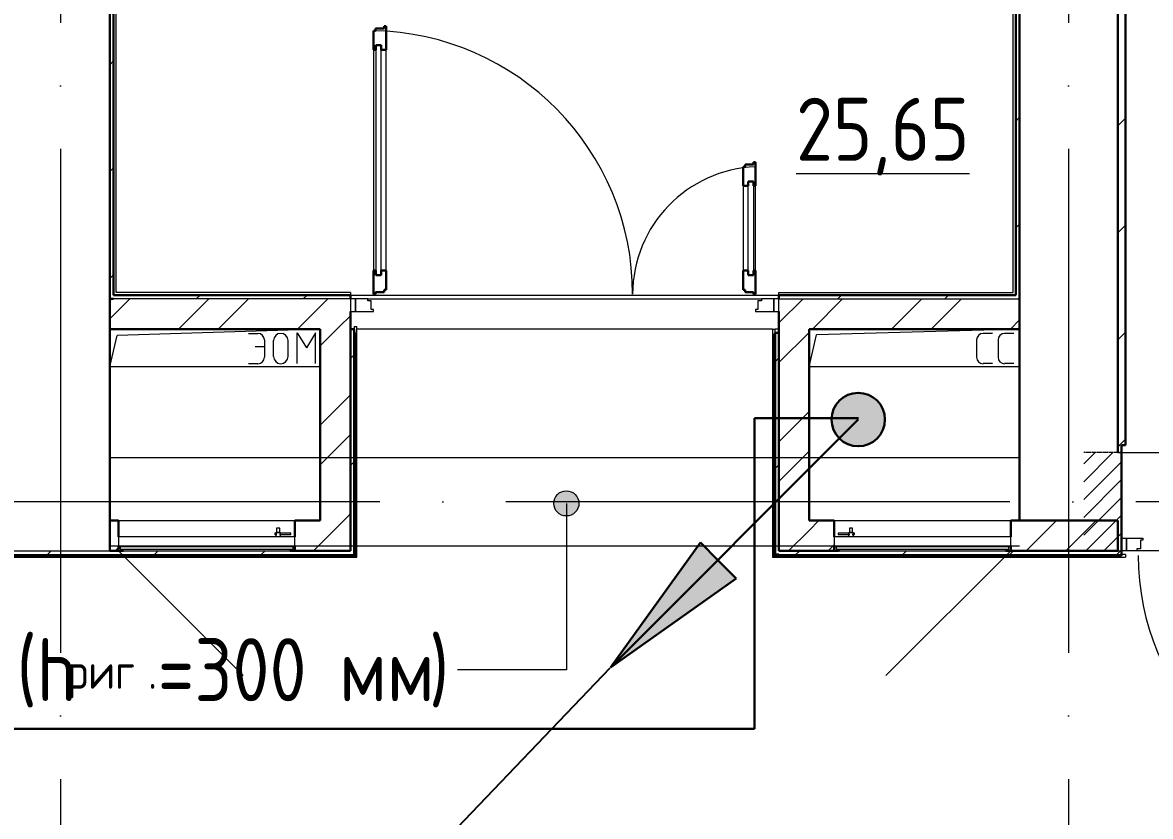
# Model space of a CAD drawing. Header units: millimetres. Extents: x -695119 to 412940, y -249585 to 622758.
# Drawn here: x 305640 to 310115, y 67663 to 70813 of the extents above; entities that cross this region are included whole.
import ezdxf
from ezdxf import colors
from ezdxf.entities.mleader import LeaderData, LeaderLine
from ezdxf.math import Vec2, Vec3

# ---------------------------------------------------------------- set-up
doc = ezdxf.new("R2010")
doc.units = ezdxf.units.MM
for name, pattern in [('ADSK_Линия сетки', [25, 20, -2.5, 0, -2.5]), ('ADSK_Сверху', [450, 300, -150]), ('ADSK_Штриховая_ш2 п1_5', [4.5, 3, -1.5])]:
    doc.linetypes.add(name, pattern=pattern)
for name, color, linetype, lineweight in [('_Схема', 5, 'Continuous', 30), ('Аннотация', 252, 'Continuous', 18), ('Двери', 8, 'Continuous', 9), ('Линии', 7, 'Continuous', 9), ('Марки помещений', 8, 'Continuous', 20), ('Оборудование', 8, 'Continuous', 18), ('Ограждение', 8, 'Continuous', 9), ('Оси', 252, 'Continuous', 9), ('Перекрытие', 252, 'Continuous', 18), ('Стены внутренние', 252, 'Continuous', 18), ('Стены наружные', 252, 'Continuous', 18), ('Стены штриховка', 7, 'Continuous', 9), ('Стрелки', 7, 'Continuous', 30)]:
    doc.layers.add(name, color=color, linetype=linetype, lineweight=lineweight)
doc.layers.add('Двери открывание', color=7, linetype='Continuous', lineweight=9, true_color=0xc0c0c0)
doc.styles.add('GOST Common_2', font='', dxfattribs={"width": 0.9, "height": 250})
doc.styles.add('GOST Common_4', font='', dxfattribs={"height": 7})
doc.styles.add('Mipgost_5', font='', dxfattribs={"height": 250})
doc.styles.get('GOST Common_2').set_extended_font_data('GOST type B')
doc.styles.get('GOST Common_4').set_extended_font_data('GOST type B')
doc.styles.get('Mipgost_5').set_extended_font_data('Mipgost')

# ---------------------------------------------------------------- blocks, each defined once
blk = doc.blocks.new('план 2 этажа')
at = {"layer": 'Аннотация', "lineweight": 9, "true_color": 0x636466}
h = blk.add_hatch(color=251, dxfattribs=at)
edge = h.paths.add_edge_path()
edge.add_arc((307797.7, 68904.9), 50, 0, 360)
at = {"layer": 'Двери', "lineweight": 18, "true_color": 0x636466}
h = blk.add_hatch(dxfattribs=at)
h.set_pattern_fill('FP_2', color=251, angle=180, style=0, pattern_type=2)
h.set_pattern_definition([(225, (310690.813, 68911.636), (35.3553, -35.3553), [])])
h.paths.add_polyline_path([(311130.8, 68716.6), (311280.8, 68716.6), (311280.8, 69106.6), (311130.8, 69106.6), (311130.8, 68894.6)])
h.paths.add_polyline_path([(310000.8, 68716.6), (310000.8, 69106.6), (309850.8, 69106.6), (309850.8, 68716.6)])
at = {"color": 251, "lineweight": 18, "true_color": 0x636466}
for p, q in [((306820.8, 69596.6), (306015.4, 69571.6)), ((309595.8, 69596.6), (308789.8, 69573.8)), ((305985.8, 69446.6), (306015.4, 69571.6)), ((306536.8, 69579.4), (306573.3, 69579.4)), ((306599.4, 69553.3), (306599.4, 69485.4)), ((306635.9, 69488), (306635.9, 69550.7)), ((306693.3, 69488), (306693.3, 69550.7)), ((306729.9, 69582), (306766.4, 69522)), ((306729.9, 69459.4), (306729.9, 69582)), ((306802.9, 69582), (306766.4, 69522)), ((306802.9, 69459.4), (306802.9, 69582)), ((308760.8, 69446.6), (308789.8, 69573.8)), ((309425.7, 69553.3), (309425.7, 69485.4)), ((309488.3, 69579.4), (309451.8, 69579.4)), ((309510.7, 69553.3), (309510.7, 69485.4)), ((309573.3, 69579.4), (309536.8, 69579.4)), ((306562.9, 69527.2), (306599.4, 69527.2)), ((306536.8, 69459.4), (306573.3, 69459.4)), ((309488.3, 69459.4), (309451.8, 69459.4)), ((309573.3, 69459.4), (309536.8, 69459.4)), ((306820.8, 69446.6), (305985.8, 69446.6)), ((309595.8, 69446.6), (308760.8, 69446.6))]:
    blk.add_line(p, q, dxfattribs=at)
for centre, radius, start, end in [((306573.3, 69553.3), 26.1, 0, 90), ((306664.6, 69550.7), 28.7, 0, 180), ((309451.8, 69553.3), 26.1, 90, 180), ((309536.8, 69553.3), 26.1, 90, 180), ((306573.3, 69485.4), 26.1, 270, 0), ((306664.6, 69488), 28.7, 180, 0), ((309451.8, 69485.4), 26.1, 180, 270), ((309536.8, 69485.4), 26.1, 180, 270)]:
    blk.add_arc(centre, radius, start, end, dxfattribs=at)
at = {"layer": 'Аннотация', "color": 251, "lineweight": 9, "true_color": 0x636466}
for p, q in [((307797.7, 68904.9), (307797.7, 68244.9)), ((307371.5, 68244.9), (307365.4, 68244.9)), ((307797.7, 68244.9), (307371.5, 68244.9))]:
    blk.add_line(p, q, dxfattribs=at)
blk.add_circle((307797.7, 68904.9), 50, dxfattribs=at)
at = {"layer": 'Двери', "color": 251, "lineweight": 30, "true_color": 0x636466}
for p, q in [((307040.8, 70780.6), (307032.8, 70780.6)), ((307032.8, 70780.6), (307032.8, 70704.6)), ((307074.8, 70789.6), (307040.8, 70789.6)), ((307040.8, 70789.6), (307040.8, 70780.6)), ((307082.8, 70798.6), (307074.8, 70798.6)), ((307074.8, 70798.6), (307074.8, 70789.6)), ((307082.8, 70704.6), (307082.8, 70798.6)), ((307041.8, 70722.6), (307041.8, 70704.6)), ((307062.8, 70722.6), (307041.8, 70722.6)), ((307062.8, 70704.6), (307062.8, 70722.6)), ((307041.8, 70704.6), (307032.8, 70704.6)), ((307082.8, 70704.6), (307062.8, 70704.6)), ((308506.8, 70240.6), (308498.8, 70240.6)), ((308498.8, 70240.6), (308498.8, 70164.6)), ((308540.8, 70249.6), (308506.8, 70249.6)), ((308506.8, 70249.6), (308506.8, 70240.6)), ((308548.8, 70258.6), (308540.8, 70258.6)), ((308540.8, 70258.6), (308540.8, 70249.6)), ((308548.8, 70164.6), (308548.8, 70258.6)), ((308518.8, 70164.6), (308518.8, 70182.6)), ((308518.8, 70182.6), (308539.8, 70182.6)), ((308539.8, 70182.6), (308539.8, 70164.6)), ((308498.8, 70164.6), (308518.8, 70164.6)), ((308539.8, 70164.6), (308548.8, 70164.6)), ((307032.8, 69828.6), (307032.8, 69734.6)), ((307041.8, 69828.6), (307032.8, 69828.6)), ((307041.8, 69810.6), (307041.8, 69828.6)), ((307062.8, 69828.6), (307062.8, 69810.6)), ((307082.8, 69828.6), (307062.8, 69828.6)), ((307082.8, 69752.6), (307082.8, 69828.6)), ((308498.8, 69828.6), (308498.8, 69752.6)), ((308498.8, 69828.6), (308518.8, 69828.6)), ((308518.8, 69828.6), (308518.8, 69810.6)), ((308539.8, 69828.6), (308548.8, 69828.6)), ((308539.8, 69810.6), (308539.8, 69828.6)), ((308548.8, 69734.6), (308548.8, 69828.6)), ((307062.8, 69810.6), (307041.8, 69810.6)), ((308518.8, 69810.6), (308539.8, 69810.6)), ((307032.8, 69734.6), (307040.8, 69734.6)), ((307040.8, 69734.6), (307040.8, 69743.6)), ((307040.8, 69743.6), (307074.8, 69743.6)), ((307074.8, 69743.6), (307074.8, 69752.6)), ((307074.8, 69752.6), (307082.8, 69752.6)), ((308498.8, 69752.6), (308506.8, 69752.6)), ((308506.8, 69752.6), (308506.8, 69743.6)), ((308506.8, 69743.6), (308540.8, 69743.6)), ((308540.8, 69743.6), (308540.8, 69734.6)), ((308540.8, 69734.6), (308548.8, 69734.6))]:
    blk.add_line(p, q, dxfattribs=at)
at = {"layer": 'Двери', "color": 251, "true_color": 0x636466}
for p, q in [((307041.8, 70722.6), (307041.8, 69810.6)), ((307062.8, 70722.6), (307041.8, 70722.6)), ((307062.8, 69810.6), (307062.8, 70722.6)), ((307032.8, 70704.6), (307032.8, 69828.6)), ((307082.8, 69828.6), (307082.8, 70704.6)), ((308518.8, 69810.6), (308518.8, 70182.6)), ((308518.8, 70182.6), (308539.8, 70182.6)), ((308539.8, 70182.6), (308539.8, 69810.6)), ((308498.8, 70164.6), (308498.8, 69828.6)), ((308548.8, 69828.6), (308548.8, 70164.6)), ((307041.8, 69810.6), (307062.8, 69810.6)), ((308539.8, 69810.6), (308518.8, 69810.6)), ((306940.8, 69716.6), (306940.8, 69666.6)), ((306960.8, 69716.6), (306940.8, 69716.6)), ((306960.8, 69666.6), (306960.8, 69716.6)), ((307009.8, 69716.6), (306960.8, 69716.6)), ((306960.8, 69716.6), (306960.8, 69666.6)), ((307009.8, 69708.6), (307009.8, 69716.6)), ((307023.8, 69708.6), (307009.8, 69708.6)), ((307023.8, 69674.6), (307023.8, 69708.6)), ((308571.8, 69708.6), (308557.8, 69708.6)), ((308557.8, 69708.6), (308557.8, 69674.6)), ((308571.8, 69716.6), (308571.8, 69708.6)), ((308620.8, 69716.6), (308571.8, 69716.6)), ((308640.8, 69716.6), (308620.8, 69716.6)), ((308620.8, 69716.6), (308620.8, 69666.6)), ((308620.8, 69666.6), (308620.8, 69716.6)), ((308640.8, 69666.6), (308640.8, 69716.6)), ((306940.8, 69666.6), (306960.8, 69666.6)), ((306960.8, 69666.6), (307032.8, 69666.6)), ((307032.8, 69674.6), (307023.8, 69674.6)), ((307032.8, 69666.6), (307032.8, 69674.6)), ((308557.8, 69674.6), (308548.8, 69674.6)), ((308548.8, 69674.6), (308548.8, 69666.6)), ((308548.8, 69666.6), (308620.8, 69666.6)), ((308620.8, 69666.6), (308640.8, 69666.6)), ((310000.8, 68766.6), (310020.8, 68766.6)), ((310000.8, 68716.6), (310000.8, 68766.6)), ((310020.8, 68766.6), (310020.8, 68716.6)), ((310020.8, 68766.6), (310084.8, 68766.6)), ((310020.8, 68716.6), (310020.8, 68766.6)), ((310075.8, 68758.6), (310075.8, 68724.6)), ((310084.8, 68758.6), (310075.8, 68758.6)), ((310084.8, 68766.6), (310084.8, 68758.6)), ((310020.8, 68716.6), (310000.8, 68716.6)), ((310061.8, 68716.6), (310020.8, 68716.6)), ((310061.8, 68724.6), (310061.8, 68716.6)), ((310075.8, 68724.6), (310061.8, 68724.6))]:
    blk.add_line(p, q, dxfattribs=at)
at = {"layer": 'Двери', "color": 251, "linetype": 'ADSK_Штриховая_ш2 п1_5', "true_color": 0x636466}
for p, q in [((310000.8, 69106.6), (309850.8, 69106.6)), ((310000.8, 68716.6), (310000.8, 69106.6)), ((309850.8, 68716.6), (310000.8, 68716.6))]:
    blk.add_line(p, q, dxfattribs=at)
at = {"layer": 'Двери открывание', "color": 251, "true_color": 0x636466}
for centre, radius, start, end in [((307014.8, 69734.6), 1046, 0, 89.014), ((308566.8, 69734.6), 506, 92.0386, 180), ((311064.8, 68698.6), 998, 180, 268.9666)]:
    blk.add_arc(centre, radius, start, end, dxfattribs=at)
at = {"layer": 'Линии', "color": 251, "linetype": 'ADSK_Сверху', "ltscale": 100, "true_color": 0x636466}
for p, q in [((305985.8, 69086.6), (309595.8, 69086.6)), ((305985.8, 68736.6), (309595.8, 68736.6))]:
    blk.add_line(p, q, dxfattribs=at)
at = {"layer": 'Оборудование', "color": 251, "true_color": 0x636466}
for p, q in [((306649.5, 68787), (306641.2, 68787)), ((306641.2, 68787), (306641.2, 68782)), ((306644.7, 68787.5), (306644.7, 68771.6)), ((306664, 68787.5), (306644.7, 68787.5)), ((306648.2, 68789.5), (306646.2, 68787.5)), ((306648.2, 68807), (306648.2, 68789.5)), ((306660.4, 68807), (306648.2, 68807)), ((306660.4, 68789.5), (306648.2, 68789.5)), ((306705, 68787), (306659.1, 68787)), ((306660.4, 68789.5), (306660.4, 68807)), ((306662.4, 68787.5), (306660.4, 68789.5)), ((306664, 68771.6), (306664, 68787.5)), ((306705, 68782), (306705, 68787)), ((308876.7, 68787), (308876.7, 68782)), ((308922.5, 68787), (308876.7, 68787)), ((308917.7, 68787.5), (308917.7, 68771.6)), ((308937, 68787.5), (308917.7, 68787.5)), ((308921.2, 68789.5), (308919.2, 68787.5)), ((308921.2, 68807), (308921.2, 68789.5)), ((308933.4, 68807), (308921.2, 68807)), ((308933.4, 68789.5), (308921.2, 68789.5)), ((308940.4, 68787), (308932.1, 68787)), ((308933.4, 68789.5), (308933.4, 68807)), ((308935.4, 68787.5), (308933.4, 68789.5)), ((308937, 68771.6), (308937, 68787.5)), ((308940.4, 68782), (308940.4, 68787)), ((306020.8, 68771.6), (306020.8, 68735.2)), ((306720.8, 68771.6), (306020.8, 68771.6)), ((306641.2, 68782), (306649.5, 68782)), ((306659.1, 68782), (306705, 68782)), ((306720.8, 68735.2), (306720.8, 68771.6)), ((308860.8, 68771.6), (308860.8, 68735.2)), ((309560.8, 68771.6), (308860.8, 68771.6)), ((308876.7, 68782), (308922.5, 68782)), ((308932.1, 68782), (308940.4, 68782)), ((309560.8, 68735.2), (309560.8, 68771.6)), ((306020.8, 68716.6), (306515.8, 68221.7)), ((306021.7, 68734.3), (306719.9, 68734.3)), ((306027.8, 68734.3), (306027.8, 68724.6)), ((306028.8, 68723.6), (306712.9, 68723.6)), ((306039.8, 68722.1), (306039.8, 68716.6)), ((306039.8, 68716.6), (306701.8, 68716.6)), ((306701.8, 68716.6), (306701.8, 68722.1)), ((306713.8, 68724.6), (306713.8, 68734.3)), ((308861.7, 68734.3), (309559.9, 68734.3)), ((308867.8, 68734.3), (308867.8, 68724.6)), ((308868.8, 68723.6), (309552.9, 68723.6)), ((308879.8, 68722.1), (308879.8, 68716.6)), ((308879.8, 68716.6), (309541.8, 68716.6)), ((309560.8, 68716.6), (309065.8, 68221.7)), ((309541.8, 68716.6), (309541.8, 68722.1)), ((309553.8, 68724.6), (309553.8, 68734.3))]:
    blk.add_line(p, q, dxfattribs=at)
for points, knots in [([(306020.8, 68735.2), (306020.8, 68735.2), (306020.8, 68735), (306020.9, 68734.8), (306021.1, 68734.6), (306021.2, 68734.5), (306021.4, 68734.4), (306021.5, 68734.4), (306021.6, 68734.3), (306021.7, 68734.3)], [-1, -1, -1, -1, -0.833333, -0.666667, -0.5, -0.333333, -0.25, -0.166667, 0, 0, 0, 0]), ([(306027.8, 68724.6), (306027.8, 68724.5), (306027.8, 68724.3), (306027.9, 68724.1), (306028, 68724), (306028.2, 68723.8), (306028.3, 68723.8), (306028.4, 68723.7), (306028.6, 68723.7), (306028.7, 68723.6), (306028.8, 68723.6)], [-1, -1, -1, -1, -0.833333, -0.666667, -0.541667, -0.416667, -0.333333, -0.25, -0.166667, 0, 0, 0, 0]), ([(306038.3, 68723.6), (306038.4, 68723.6), (306038.6, 68723.6), (306038.9, 68723.5), (306039, 68723.4), (306039.2, 68723.3), (306039.4, 68723.2), (306039.5, 68723), (306039.6, 68722.9), (306039.7, 68722.7), (306039.8, 68722.4), (306039.8, 68722.2), (306039.8, 68722.1)], [-1, -1, -1, -1, -0.833333, -0.75, -0.666667, -0.583333, -0.5, -0.416667, -0.333333, -0.25, -0.166667, 0, 0, 0, 0]), ([(306701.8, 68722.1), (306701.8, 68722.2), (306701.8, 68722.4), (306701.9, 68722.7), (306702, 68722.9), (306702.1, 68723), (306702.3, 68723.2), (306702.4, 68723.3), (306702.6, 68723.4), (306702.8, 68723.5), (306703, 68723.6), (306703.2, 68723.6), (306703.3, 68723.6)], [0, 0, 0, 0, 0.166667, 0.25, 0.333333, 0.416667, 0.5, 0.583333, 0.666667, 0.75, 0.833333, 1, 1, 1, 1]), ([(306712.9, 68723.6), (306712.9, 68723.6), (306713.1, 68723.7), (306713.2, 68723.7), (306713.3, 68723.8), (306713.5, 68723.8), (306713.6, 68724), (306713.7, 68724.1), (306713.8, 68724.3), (306713.8, 68724.5), (306713.8, 68724.6)], [0, 0, 0, 0, 0.166667, 0.25, 0.333333, 0.416667, 0.541667, 0.666667, 0.833333, 1, 1, 1, 1]), ([(306719.9, 68734.3), (306720, 68734.3), (306720.1, 68734.4), (306720.3, 68734.4), (306720.4, 68734.5), (306720.6, 68734.6), (306720.7, 68734.8), (306720.8, 68735), (306720.8, 68735.2), (306720.8, 68735.2)], [0, 0, 0, 0, 0.166667, 0.25, 0.333333, 0.5, 0.666667, 0.833333, 1, 1, 1, 1]), ([(308860.8, 68735.2), (308860.8, 68735.2), (308860.8, 68735), (308860.9, 68734.8), (308861, 68734.6), (308861.2, 68734.5), (308861.3, 68734.4), (308861.5, 68734.4), (308861.6, 68734.3), (308861.7, 68734.3)], [0, 0, 0, 0, 0.166667, 0.333333, 0.458333, 0.583333, 0.708333, 0.833333, 1, 1, 1, 1]), ([(308867.8, 68724.6), (308867.8, 68724.5), (308867.8, 68724.3), (308867.9, 68724.1), (308868, 68724), (308868.2, 68723.8), (308868.3, 68723.8), (308868.4, 68723.7), (308868.6, 68723.7), (308868.7, 68723.6), (308868.8, 68723.6)], [0, 0, 0, 0, 0.166667, 0.333333, 0.458333, 0.583333, 0.666667, 0.75, 0.833333, 1, 1, 1, 1]), ([(308878.3, 68723.6), (308878.4, 68723.6), (308878.6, 68723.6), (308878.9, 68723.5), (308879, 68723.4), (308879.2, 68723.3), (308879.4, 68723.2), (308879.5, 68723), (308879.6, 68722.9), (308879.7, 68722.7), (308879.8, 68722.4), (308879.8, 68722.2), (308879.8, 68722.1)], [0, 0, 0, 0, 0.166667, 0.25, 0.333333, 0.416667, 0.5, 0.583333, 0.666667, 0.75, 0.833333, 1, 1, 1, 1]), ([(309541.8, 68722.1), (309541.8, 68722.2), (309541.8, 68722.4), (309541.9, 68722.7), (309542, 68722.9), (309542.1, 68723), (309542.3, 68723.2), (309542.4, 68723.3), (309542.6, 68723.4), (309542.8, 68723.5), (309543, 68723.6), (309543.2, 68723.6), (309543.3, 68723.6)], [-1, -1, -1, -1, -0.833333, -0.75, -0.666667, -0.583333, -0.5, -0.416667, -0.333333, -0.25, -0.166667, 0, 0, 0, 0]), ([(309552.9, 68723.6), (309552.9, 68723.6), (309553.1, 68723.7), (309553.2, 68723.7), (309553.3, 68723.8), (309553.5, 68723.8), (309553.6, 68724), (309553.7, 68724.1), (309553.8, 68724.3), (309553.8, 68724.5), (309553.8, 68724.6)], [-1, -1, -1, -1, -0.833333, -0.75, -0.666667, -0.583333, -0.458333, -0.333333, -0.166667, 0, 0, 0, 0]), ([(309559.9, 68734.3), (309560, 68734.3), (309560.1, 68734.4), (309560.3, 68734.4), (309560.4, 68734.5), (309560.6, 68734.6), (309560.7, 68734.8), (309560.8, 68735), (309560.8, 68735.2), (309560.8, 68735.2)], [-1, -1, -1, -1, -0.833333, -0.75, -0.583333, -0.458333, -0.333333, -0.166667, 0, 0, 0, 0])]:
    blk.add_open_spline(points, degree=3, knots=knots, dxfattribs=at)
at = {"layer": 'Ограждение', "color": 251, "true_color": 0x636466}
for p, q in [((306010.8, 69741.6), (306010.8, 71666.6)), ((309570.8, 69741.6), (309570.8, 71366.6)), ((306940.8, 69741.6), (306010.8, 69741.6)), ((306940.8, 69741.6), (306940.8, 69731.6)), ((308640.8, 69741.6), (309570.8, 69741.6)), ((308640.8, 69731.6), (308640.8, 69741.6)), ((306955.8, 69606.6), (306965.8, 69606.6)), ((306955.8, 69606.6), (306955.8, 69596.6)), ((306965.8, 68691.6), (306965.8, 69606.6)), ((308615.8, 69596.6), (308625.8, 69596.6)), ((308615.8, 69596.6), (308615.8, 68691.6)), ((308625.8, 69581.6), (308625.8, 69596.6)), ((306965.8, 68691.6), (306960.8, 68696.6)), ((308615.8, 68691.6), (308620.8, 68696.6)), ((310015.8, 68701.6), (310000.8, 68701.6)), ((310015.8, 68701.6), (310015.8, 68691.6)), ((304695.8, 68691.6), (306965.8, 68691.6)), ((308615.8, 68691.6), (310015.8, 68691.6))]:
    blk.add_line(p, q, dxfattribs=at)
at = {"layer": 'Оси', "color": 251, "linetype": 'ADSK_Линия сетки', "ltscale": 100, "true_color": 0x636466}
for p, q in [((305790.8, 77811.6), (305790.8, 46685.5)), ((309790.8, 77811.6), (309790.8, 46685.5)), ((332058.1, 68911.6), (255080.8, 68911.6))]:
    blk.add_line(p, q, dxfattribs=at)
at = {"layer": 'Перекрытие', "color": 251, "ltscale": 100, "true_color": 0x636466}
for p, q in [((306820.8, 69446.6), (305985.8, 69446.6)), ((309595.8, 69446.6), (308760.8, 69446.6))]:
    blk.add_line(p, q, dxfattribs=at)
at = {"layer": 'Стены внутренние', "color": 251, "lineweight": 30, "true_color": 0x636466}
for p, q in [((309595.8, 74366.6), (309595.8, 69716.6)), ((305985.8, 68716.6), (305985.8, 69596.6)), ((309595.8, 69596.6), (309595.8, 68836.6)), ((310000.8, 68716.6), (310000.8, 69106.6)), ((309595.8, 68836.6), (309985.8, 68836.6)), ((309985.8, 68836.6), (309985.8, 68716.6))]:
    blk.add_line(p, q, dxfattribs=at)
at = {"layer": 'Стены внутренние', "color": 251, "true_color": 0x636466}
for p, q in [((310000.8, 69106.6), (311130.8, 69106.6)), ((304685.8, 68716.6), (305985.8, 68716.6)), ((309985.8, 68716.6), (310000.8, 68716.6)), ((311069.8, 68716.6), (310061.8, 68716.6))]:
    blk.add_line(p, q, dxfattribs=at)
at = {"layer": 'Стены наружные', "color": 251, "lineweight": 30, "true_color": 0x636466}
for p, q in [((305985.8, 69596.6), (305985.8, 76911.6)), ((306000.8, 69731.6), (306000.8, 76896.6)), ((309985.8, 75111.6), (309985.8, 69106.6)), ((310015.8, 69136.6), (310015.8, 75081.6)), ((309595.8, 69716.6), (309595.8, 74366.6)), ((309580.8, 73967.2), (309580.8, 69731.6)), ((306940.8, 69731.6), (306000.8, 69731.6)), ((306940.8, 69716.6), (306940.8, 69731.6)), ((309580.8, 69731.6), (308640.8, 69731.6)), ((308640.8, 69731.6), (308640.8, 69716.6)), ((306000.8, 69716.6), (305985.8, 69716.6)), ((309595.8, 69596.6), (309595.8, 69716.6)), ((306940.8, 69666.6), (306940.8, 68716.6)), ((308640.8, 68716.6), (308640.8, 69666.6)), ((305985.8, 69596.6), (306820.8, 69596.6)), ((306820.8, 69596.6), (306820.8, 68836.6)), ((306955.8, 69596.6), (306940.8, 69596.6)), ((306955.8, 69596.6), (306955.8, 68701.6)), ((308760.8, 69596.6), (309595.8, 69596.6)), ((308760.8, 68836.6), (308760.8, 69596.6)), ((306960.8, 69581.6), (306955.8, 69581.6)), ((306960.8, 68696.6), (306960.8, 69581.6)), ((308620.8, 69576.6), (308620.8, 68696.6)), ((308625.8, 69576.6), (308620.8, 69576.6)), ((308640.8, 69581.6), (308625.8, 69581.6)), ((308625.8, 68701.6), (308625.8, 69581.6)), ((310000.8, 69106.6), (310000.8, 69136.6)), ((310000.8, 69136.6), (310015.8, 69136.6)), ((306020.8, 68836.6), (305985.8, 68836.6)), ((305985.8, 68836.6), (305985.8, 68716.6)), ((306020.8, 68771.6), (306020.8, 68836.6)), ((306820.8, 68836.6), (306720.8, 68836.6)), ((306720.8, 68836.6), (306720.8, 68771.6)), ((308860.8, 68836.6), (308760.8, 68836.6)), ((308860.8, 68771.6), (308860.8, 68836.6)), ((309595.8, 68836.6), (309560.8, 68836.6)), ((309560.8, 68836.6), (309560.8, 68771.6)), ((304685.8, 68696.6), (306960.8, 68696.6)), ((306039.8, 68716.6), (305985.8, 68716.6)), ((306020.8, 68716.6), (306020.8, 68735)), ((306940.8, 68716.6), (306701.8, 68716.6)), ((306720.8, 68735), (306720.8, 68716.6)), ((308620.8, 68696.6), (310000.8, 68696.6)), ((308625.8, 68701.6), (308640.8, 68701.6)), ((308879.8, 68716.6), (308640.8, 68716.6)), ((308860.8, 68716.6), (308860.8, 68735)), ((309985.8, 68716.6), (309541.8, 68716.6)), ((309560.8, 68735), (309560.8, 68716.6)), ((310000.8, 68696.6), (310000.8, 68716.6))]:
    blk.add_line(p, q, dxfattribs=at)
at = {"layer": 'Стены наружные', "color": 251, "linetype": 'Continuous', "lineweight": 9, "true_color": 0x636466}
for p, q in [((305985.8, 70645.7), (306000.8, 70660.7)), ((309580.8, 70422.3), (309595.8, 70437.3)), ((309985.8, 70403.1), (310015.8, 70433.1)), ((305985.8, 70221.5), (306000.8, 70236.5)), ((309580.8, 69998.1), (309595.8, 70013.1)), ((309985.8, 69978.8), (310015.8, 70008.8)), ((305985.8, 69797.2), (306000.8, 69812.2)), ((306329.5, 69716.6), (306344.5, 69731.6)), ((306753.8, 69716.6), (306768.8, 69731.6)), ((308875.1, 69716.6), (308890.1, 69731.6)), ((309299.4, 69716.6), (309314.4, 69731.6)), ((305985.8, 69637.4), (306065.1, 69716.6)), ((306259.4, 69596.6), (306379.4, 69716.6)), ((306416.5, 69596.6), (306536.5, 69716.6)), ((306730.8, 69596.6), (306850.8, 69716.6)), ((308640.8, 69620.8), (308736.7, 69716.6)), ((308773.8, 69596.6), (308893.8, 69716.6)), ((309088.2, 69596.6), (309208.2, 69716.6)), ((309245.3, 69596.6), (309365.3, 69716.6)), ((306898, 69606.6), (306940.8, 69649.5)), ((306820.8, 69529.5), (306898, 69606.6)), ((309559.6, 69596.6), (309595.8, 69632.8)), ((306955.8, 69565.1), (306960.8, 69570.1)), ((308640.8, 69463.6), (308760.8, 69583.6)), ((309985.8, 69554.5), (310015.8, 69584.5)), ((308620.8, 69533), (308625.8, 69538)), ((306940.8, 69479.4), (306955.8, 69494.4)), ((306955.8, 69494.4), (306960.8, 69499.4)), ((308620.8, 69462.3), (308625.8, 69467.3)), ((308625.8, 69467.3), (308640.8, 69482.3)), ((306955.8, 69423.7), (306960.8, 69428.7)), ((308620.8, 69391.6), (308625.8, 69396.6)), ((306820.8, 69215.1), (306940.8, 69335.1)), ((306955.8, 69353), (306960.8, 69358)), ((308620.8, 69320.9), (308625.8, 69325.9)), ((306955.8, 69282.3), (306960.8, 69287.3)), ((308620.8, 69250.2), (308625.8, 69255.2)), ((308640.8, 69149.3), (308760.8, 69269.3)), ((306955.8, 69211.6), (306960.8, 69216.6)), ((306820.8, 69058), (306940.8, 69178)), ((306955.8, 69140.8), (306960.8, 69145.8)), ((308620.8, 69179.5), (308625.8, 69184.5)), ((309992.2, 69136.6), (310015.8, 69160.3)), ((308620.8, 69108.8), (308625.8, 69113.8)), ((308640.8, 68992.1), (308760.8, 69112.1)), ((309985.8, 69130.3), (309992.2, 69136.6)), ((306940.8, 69055.1), (306955.8, 69070.1)), ((306955.8, 69070.1), (306960.8, 69075.1)), ((308625.8, 69043.1), (308640.8, 69058.1)), ((308620.8, 69038.1), (308625.8, 69043.1)), ((306955.8, 68999.4), (306960.8, 69004.4)), ((308620.8, 68967.4), (308625.8, 68972.4)), ((306955.8, 68928.7), (306960.8, 68933.7)), ((308620.8, 68896.7), (308625.8, 68901.7)), ((306820.8, 68743.7), (306940.8, 68863.7)), ((306955.8, 68858), (306960.8, 68863)), ((308620.8, 68825.9), (308625.8, 68830.9)), ((308760.8, 68797.8), (308799.6, 68836.6)), ((309622.5, 68716.6), (309742.5, 68836.6)), ((309779.7, 68716.6), (309899.7, 68836.6)), ((306955.8, 68787.3), (306960.8, 68792.3)), ((308679.6, 68716.6), (308760.8, 68797.8)), ((306793.8, 68716.6), (306820.8, 68743.7)), ((308620.8, 68755.2), (308625.8, 68760.2)), ((305663.1, 68696.6), (305668.1, 68701.6)), ((305733.8, 68696.6), (305738.8, 68701.6)), ((305738.8, 68701.6), (305753.8, 68716.6)), ((305804.5, 68696.6), (305809.5, 68701.6)), ((305875.2, 68696.6), (305880.2, 68701.6)), ((305945.9, 68696.6), (305950.9, 68701.6)), ((306008, 68716.6), (306020.8, 68729.5)), ((306016.6, 68696.6), (306021.6, 68701.6)), ((306087.3, 68696.6), (306092.3, 68701.6)), ((306158.1, 68696.6), (306163.1, 68701.6)), ((306163.1, 68701.6), (306178.1, 68716.6)), ((306228.8, 68696.6), (306233.8, 68701.6)), ((306299.5, 68696.6), (306304.5, 68701.6)), ((306370.2, 68696.6), (306375.2, 68701.6)), ((306440.9, 68696.6), (306445.9, 68701.6)), ((306511.6, 68696.6), (306516.6, 68701.6)), ((306582.3, 68696.6), (306587.3, 68701.6)), ((306587.3, 68701.6), (306602.3, 68716.6)), ((306653, 68696.6), (306658, 68701.6)), ((306723.7, 68696.6), (306728.7, 68701.6)), ((306794.5, 68696.6), (306799.5, 68701.6)), ((306865.2, 68696.6), (306870.2, 68701.6)), ((306935.9, 68696.6), (306940.9, 68701.6)), ((306955.8, 68716.6), (306960.8, 68721.6)), ((308632.9, 68696.6), (308637.9, 68701.6)), ((308703.6, 68696.6), (308708.6, 68701.6)), ((308708.6, 68701.6), (308723.6, 68716.6)), ((308774.3, 68696.6), (308779.3, 68701.6)), ((308836.8, 68716.6), (308860.8, 68740.7)), ((308845.1, 68696.6), (308850.1, 68701.6)), ((308915.8, 68696.6), (308920.8, 68701.6)), ((308986.5, 68696.6), (308991.5, 68701.6)), ((309057.2, 68696.6), (309062.2, 68701.6)), ((309127.9, 68696.6), (309132.9, 68701.6)), ((309132.9, 68701.6), (309147.9, 68716.6)), ((309198.6, 68696.6), (309203.6, 68701.6)), ((309269.3, 68696.6), (309274.3, 68701.6)), ((309340, 68696.6), (309345, 68701.6)), ((309410.7, 68696.6), (309415.7, 68701.6)), ((309481.5, 68696.6), (309486.5, 68701.6)), ((309552.2, 68696.6), (309557.2, 68701.6)), ((309557.2, 68701.6), (309572.2, 68716.6)), ((309622.9, 68696.6), (309627.9, 68701.6)), ((309693.6, 68696.6), (309698.6, 68701.6)), ((309764.3, 68696.6), (309769.3, 68701.6)), ((309835, 68696.6), (309840, 68701.6)), ((309905.7, 68696.6), (309910.7, 68701.6)), ((309976.4, 68696.6), (309981.4, 68701.6)), ((309981.4, 68701.6), (309996.4, 68716.6))]:
    blk.add_line(p, q, dxfattribs=at)
at = {"layer": 'Стены наружные', "color": 251, "true_color": 0x636466}
for p, q in [((306940.8, 69731.6), (308640.8, 69731.6)), ((307009.8, 69716.6), (308571.8, 69716.6)), ((308615.8, 69596.6), (306965.8, 69596.6)), ((308640.8, 69596.6), (308625.8, 69596.6)), ((309985.8, 69106.6), (310000.8, 69106.6)), ((306020.8, 68836.6), (306720.8, 68836.6)), ((308860.8, 68836.6), (309560.8, 68836.6))]:
    blk.add_line(p, q, dxfattribs=at)
at = {"layer": 'Стены штриховка', "color": 251, "true_color": 0x636466}
for p, q in [((306940.8, 69716.6), (306000.8, 69716.6)), ((308640.8, 69716.6), (309595.8, 69716.6)), ((304685.8, 68701.6), (306955.8, 68701.6)), ((308640.8, 68701.6), (310000.8, 68701.6))]:
    blk.add_line(p, q, dxfattribs=at)
at = {"layer": 'Аннотация', "color": 251, "true_color": 0x636466, "width": 0.9}
for s, height, style, p in [('. +7.170 (h', 250, 'GOST Common_2', (304515.2, 68119.9)), (')', 250, 'GOST Common_2', (307253.6, 68119.9)), ('=300', 250, 'GOST Common_2', (306176.1, 68119.9)), ('мм', 250, 'GOST Common_2', (306896.4, 68119.9)), ('риг', 138.75, 'GOST Common_4', (305817, 68169.2)), ('.', 138.8, 'GOST Common_4', (306138.5, 68169.2))]:
    blk.add_text(s, height=height, dxfattribs=dict(at, style=style)).set_placement(p)
at = {"layer": 'Марки помещений', "color": 251, "true_color": 0x636466, "style": 'GOST Common_2', "width": 0.9}
blk.add_text('%%U25,65', height=250, dxfattribs=at).set_placement((308709, 70264.4))
blk = doc.blocks.new('Вниз')
blk.add_hatch(color=256).paths.add_polyline_path([(281678.1, 26379.7, -1), (281633.3, 26513.8, -1)])
h = blk.add_hatch(color=256)
h.paths.add_polyline_path([(281238.4, 26121.1), (281281.5, 26077.7), (281000.4, 25790.6)])
h.paths.add_polyline_path([(281281.5, 26077.7), (281285.6, 26073.6), (281332.8, 26026), (281000.4, 25790.6)])
at = {"lineweight": 30}
blk.add_line((281000.4, 25790.6), (281655.7, 26446.7), dxfattribs=at)
for p, q in [((281000.4, 25790.6), (281238.4, 26121.1)), ((281238.4, 26121.1), (281285.6, 26073.6)), ((281332.8, 26026), (281285.6, 26073.6)), ((281000.4, 25790.6), (281332.8, 26026))]:
    blk.add_line(p, q)
blk.add_circle((281655.7, 26446.7), 70.7)

msp = doc.modelspace()

# ---------------------------------------------------------------- linework, layer by layer
at = {"layer": '_Схема', "color": 5}
for p, q in [((308544.543, 68009.924), (308544.543, 69243.092)), ((308544.543, 69243.092), (308956.733, 69243.092)), ((290321.21, 68009.924), (308544.543, 68009.924))]:
    msp.add_line(p, q, dxfattribs=at)

# ---------------------------------------------------------------- block references
msp.add_blockref('план 2 этажа', (0, 0))
at = {"layer": 'Стрелки', "xscale": 1.5, "yscale": 1.5, "zscale": 1.5}
msp.add_blockref('Вниз', (-113527.673, 29567.545), dxfattribs=at)

# ---------------------------------------------------------------- next in the draw order: leaders
ml = msp.add_multileader_mtext('Standard')
ml.set_content('{\\fISOCPEUR|b0|i0|c204|p34;1хКВПнг(А)-LSLTx-5е с 1 этажа}', color=256, style='Mipgost_5')
ml.set_leader_properties()
ml.build(insert=Vec2(0, 0))
ml.multileader.update_dxf_attribs({"text_left_attachment_type": 6, "text_right_attachment_type": 6, "dogleg_length": 100})
ctx = ml.context
ctx.base_point, ctx.char_height, ctx.plane_origin = Vec3(306989.806, 67121.846), 250, Vec3(317688.727, 60537.692)
ctx.left_attachment, ctx.right_attachment = 6, 6
notes = []
notes.append((ctx, [(1, (1, 1, 0), (306889.806, 67121.846), (1, 0), 100, [(0, [(307972.896, 68253.424)], 0, [])])]))
ctx.mtext.insert, ctx.mtext.width, ctx.mtext.flow_direction = Vec3(306991.806, 67421.846), 5026.65634, 5
ctx.mtext.has_bg_fill, ctx.mtext.bg_color, ctx.mtext.bg_scale_factor, ctx.mtext.bg_transparency, ctx.mtext.use_window_bg_color = 1, -1027028792, 1.5, 0, 1
for ctx, leaders in notes:
    for number, flags, end, landing, length, lines in leaders:
        leader = LeaderData()
        leader.index, (leader.has_last_leader_line, leader.has_dogleg_vector, leader.attachment_direction) = number, flags
        leader.last_leader_point, leader.dogleg_vector, leader.dogleg_length = Vec3(end), Vec3(landing), length
        for number, points, colour, breaks in lines:
            line = LeaderLine()
            line.index, line.vertices, line.color, line.breaks = number, Vec3.list(points), colors.encode_raw_color(colour), breaks
            leader.lines.append(line)
        ctx.leaders.append(leader)

doc.saveas('drawing.dxf')
